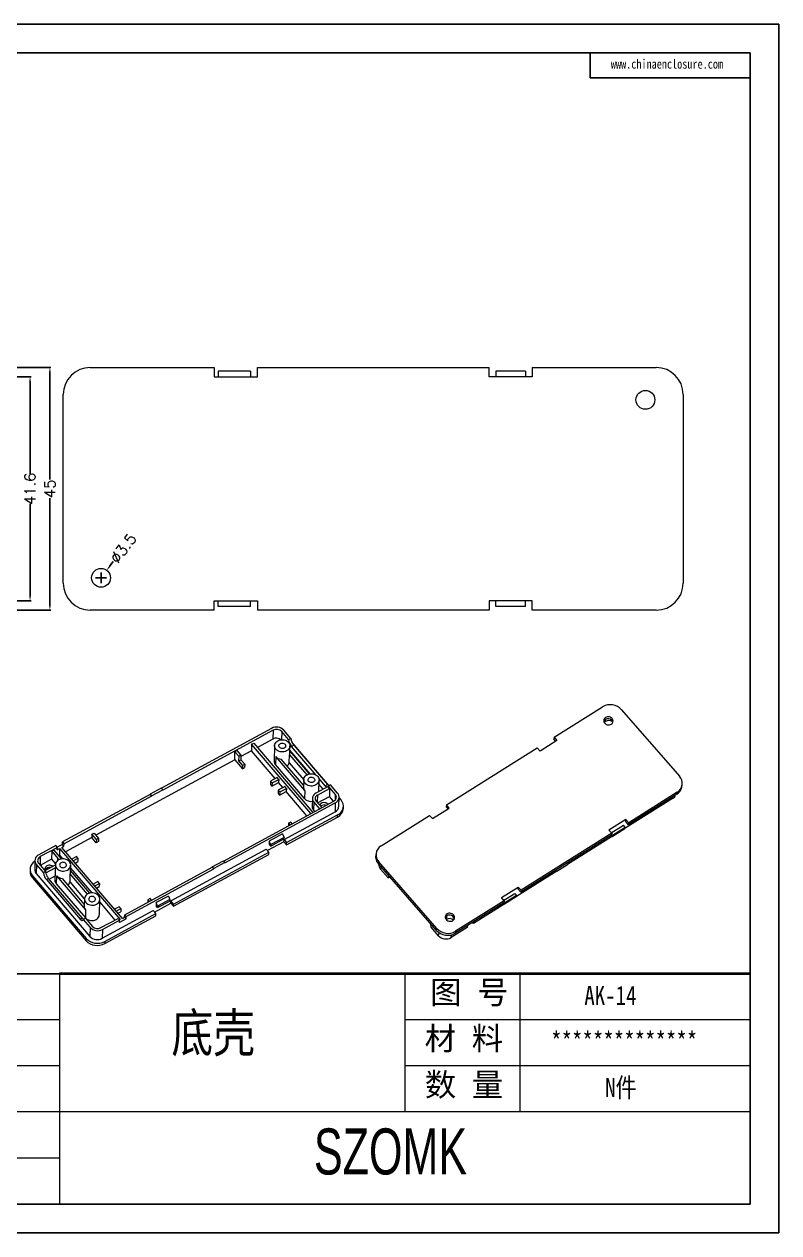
# Model space of a CAD drawing. Header units: inches. Extents: x 2946 to 3809, y 1126 to 1353.
# Drawn here: x 3506.1 to 3646.1, y 1128.8 to 1352.9 of the extents above; entities that cross this region are included whole.
import ezdxf

# ---------------------------------------------------------------- set-up
doc = ezdxf.new("R2010")
doc.units = ezdxf.units.IN
doc.header["$LTSCALE"] = 15
doc.layers.add('文字', color=81, linetype='Continuous')
doc.layers.add('粗实线', color=7, linetype='Continuous', lineweight=30)
doc.layers.add('细实线', color=3, linetype='Continuous', lineweight=9)
doc.styles.get("Standard").update_dxf_attribs({"font": 'txt', "bigfont": 'gbcbig.shx'})
doc.styles.add('宋体', font='', dxfattribs={"width": 0.8, "height": 3.5})
doc.styles.add('长仿宋', font='', dxfattribs={"width": 0.7, "height": 4})
doc.styles.get('宋体').set_extended_font_data('SimSun')
doc.styles.get('长仿宋').set_extended_font_data('SimSun')
doc.dimstyles.new('2.5', dxfattribs={"dimtxt": 2, "dimasz": 1, "dimexe": 0.18, "dimexo": 0.0625, "dimgap": 0.09, "dimtad": 0, "dimdsep": 46, "dimtxsty": 'Standard', "dimcen": 1, "dimclrd": 3, "dimclre": 3, "dimadec": 0, "dimazin": 2, "dimtfac": 1, "dimtofl": 0, "dimtmove": 0, "dimatfit": 3, "dimfxl": 1, "dimtolj": 1, "dimtzin": 0, "dimarcsym": 0})

# ---------------------------------------------------------------- blocks, each defined once
blk = doc.blocks.new('*D239')
at = {"color": 3, "lineweight": -2}
for p, q in [((3489.01, 1287.56), (3507.4, 1287.56)), ((3507.22, 1286.56), (3507.22, 1269.51)), ((3507.22, 1246.96), (3507.22, 1264)), ((3489.01, 1245.96), (3507.4, 1245.96))]:
    blk.add_line(p, q, dxfattribs=at)
at = {"color": 3}
for points in [[(3507.06, 1286.56), (3507.39, 1286.56), (3507.22, 1287.56)], [(3507.06, 1246.96), (3507.39, 1246.96), (3507.22, 1245.96)]]:
    blk.add_solid(points, dxfattribs=at)
at = {"layer": 'Defpoints', "color": 0}
for p in [(3488.95, 1287.56), (3507.22, 1287.56), (3488.95, 1245.96)]:
    blk.add_point(p, dxfattribs=at)
at = {"color": 0, "insert": (3507.22, 1266.76), "char_height": 2, "attachment_point": 5, "rotation": 90}
blk.add_mtext('\\A1;41.6', dxfattribs=at)
blk = doc.blocks.new('*D240')
at = {"color": 3, "lineweight": -2}
for p, q in [((3489.01, 1289.26), (3511.08, 1289.26)), ((3510.9, 1288.26), (3510.9, 1268.51)), ((3510.9, 1245.26), (3510.9, 1265)), ((3489.01, 1244.26), (3511.08, 1244.26))]:
    blk.add_line(p, q, dxfattribs=at)
at = {"color": 3}
for points in [[(3510.73, 1288.26), (3511.07, 1288.26), (3510.9, 1289.26)], [(3510.73, 1245.26), (3511.07, 1245.26), (3510.9, 1244.26)]]:
    blk.add_solid(points, dxfattribs=at)
at = {"layer": 'Defpoints', "color": 0}
for p in [(3488.95, 1289.26), (3510.9, 1289.26), (3488.95, 1244.26)]:
    blk.add_point(p, dxfattribs=at)
at = {"color": 0, "insert": (3510.9, 1266.76), "char_height": 2, "attachment_point": 5, "rotation": 90}
blk.add_mtext('\\A1;45', dxfattribs=at)
blk = doc.blocks.new('*D248')
at = {"color": 3, "lineweight": -2}
for p, q in [((3522.65, 1253.25), (3522.05, 1252.45)), ((3520.39, 1249.26), (3520.39, 1251.26)), ((3519.39, 1250.26), (3521.39, 1250.26))]:
    blk.add_line(p, q, dxfattribs=at)
at = {"color": 3}
blk.add_solid([(3521.91, 1252.55), (3522.18, 1252.35), (3521.44, 1251.65)], dxfattribs=at)
at = {"layer": 'Defpoints', "color": 0}
for p in [(3521.44, 1251.65), (3519.33, 1248.86)]:
    blk.add_point(p, dxfattribs=at)
at = {"color": 0, "insert": (3524.51, 1255.71), "char_height": 2, "attachment_point": 5, "rotation": 52.9239}
blk.add_mtext('\\A1;∅3.5', dxfattribs=at)

msp = doc.modelspace()

# ---------------------------------------------------------------- linework, layer by layer
for p, q in [((3329.096, 1352.94), (3646.14, 1352.94)), ((3646.14, 1352.94), (3646.14, 1128.767)), ((3337.299, 1347.602), (3640.802, 1347.602)), ((3611.15, 1347.602), (3611.15, 1342.969)), ((3640.802, 1347.602), (3640.802, 1134.104)), ((3611.15, 1342.969), (3640.802, 1342.969)), ((3512.704, 1176.804), (3448.654, 1176.804)), ((3337.299, 1134.104), (3640.802, 1134.104)), ((3329.096, 1128.767), (3646.14, 1128.767))]:
    msp.add_line(p, q)
at = {"color": 7, "linetype": 'Continuous', "lineweight": 15}
for p, q in [((3518.388, 1289.257), (3541.388, 1289.257)), ((3541.388, 1289.257), (3541.388, 1287.557)), ((3549.388, 1287.557), (3549.388, 1289.257)), ((3549.388, 1289.257), (3592.388, 1289.257)), ((3592.388, 1287.557), (3592.388, 1289.257)), ((3600.388, 1289.257), (3600.388, 1287.557)), ((3600.388, 1289.257), (3623.388, 1289.257)), ((3541.388, 1287.557), (3549.388, 1287.557)), ((3542.138, 1288.557), (3542.138, 1287.557)), ((3548.138, 1288.557), (3542.138, 1288.557)), ((3548.138, 1288.557), (3548.138, 1287.557)), ((3600.388, 1287.557), (3592.388, 1287.557)), ((3599.138, 1288.557), (3593.638, 1288.557)), ((3593.638, 1288.557), (3593.638, 1287.557)), ((3599.138, 1288.557), (3599.138, 1287.557)), ((3513.388, 1249.257), (3513.388, 1284.257)), ((3628.388, 1284.257), (3628.388, 1249.257)), ((3541.388, 1244.257), (3518.388, 1244.257)), ((3541.388, 1244.257), (3541.388, 1245.957)), ((3541.388, 1245.957), (3549.388, 1245.957)), ((3542.138, 1244.957), (3542.138, 1245.957)), ((3548.138, 1244.957), (3542.138, 1244.957)), ((3548.138, 1244.957), (3548.138, 1245.957)), ((3549.388, 1245.957), (3549.388, 1244.257)), ((3592.388, 1244.257), (3549.388, 1244.257)), ((3592.388, 1245.957), (3592.388, 1244.257)), ((3600.388, 1245.957), (3592.388, 1245.957)), ((3593.638, 1244.957), (3593.638, 1245.957)), ((3599.138, 1244.957), (3593.638, 1244.957)), ((3599.138, 1244.957), (3599.138, 1245.957)), ((3600.388, 1244.257), (3600.388, 1245.957)), ((3623.388, 1244.257), (3600.388, 1244.257)), ((3604.449, 1220.682), (3613.454, 1226.33)), ((3616.948, 1225.796), (3627.705, 1213.465)), ((3552.029, 1222.336), (3531.579, 1211.225)), ((3552.313, 1222.003), (3531.828, 1210.873)), ((3552.313, 1222.003), (3552.266, 1220.358)), ((3555.191, 1220.256), (3553.912, 1221.753)), ((3555.602, 1220.48), (3554.324, 1221.976)), ((3613.717, 1223.462), (3613.956, 1223.612)), ((3548.31, 1219.386), (3548.721, 1219.61)), ((3548.721, 1219.61), (3559.714, 1206.745)), ((3552.266, 1220.358), (3549.409, 1218.805)), ((3555.191, 1220.256), (3555.602, 1220.48)), ((3562.696, 1211.676), (3555.824, 1219.718)), ((3604.971, 1220.083), (3601.839, 1218.119)), ((3604.449, 1220.682), (3604.382, 1220.324)), ((3604.726, 1219.93), (3604.382, 1220.324)), ((3604.449, 1220.682), (3604.971, 1220.083)), ((3545.191, 1216.514), (3545.233, 1218.009)), ((3545.645, 1218.233), (3545.233, 1218.009)), ((3545.233, 1218.009), (3545.944, 1217.178)), ((3546.355, 1217.402), (3545.645, 1218.233)), ((3545.944, 1217.178), (3546.355, 1217.402)), ((3546.355, 1217.402), (3546.33, 1216.504)), ((3548.276, 1218.19), (3546.348, 1217.142)), ((3548.31, 1219.386), (3548.276, 1218.19)), ((3552.705, 1213.006), (3548.276, 1218.19)), ((3559.303, 1206.522), (3548.31, 1219.386)), ((3552.594, 1219.134), (3552.514, 1216.292)), ((3555.315, 1215.944), (3555.357, 1217.44)), ((3555.357, 1217.44), (3558.557, 1213.696)), ((3555.405, 1217.707), (3555.443, 1219.053)), ((3555.415, 1218.077), (3559.007, 1213.874)), ((3559.167, 1213.903), (3555.421, 1218.287)), ((3556.153, 1219.217), (3555.742, 1218.993)), ((3560.293, 1213.668), (3555.742, 1218.993)), ((3556.153, 1219.217), (3562.404, 1211.902)), ((3584.482, 1208.159), (3601.317, 1218.718)), ((3601.839, 1218.119), (3601.317, 1218.718)), ((3545.191, 1216.514), (3519.431, 1202.517)), ((3545.191, 1216.514), (3546.612, 1214.851)), ((3545.944, 1217.178), (3545.918, 1216.281)), ((3545.918, 1216.281), (3546.33, 1216.504)), ((3545.918, 1216.281), (3546.628, 1215.449)), ((3547.04, 1215.673), (3546.33, 1216.504)), ((3546.628, 1215.449), (3546.612, 1214.851)), ((3546.612, 1214.851), (3547.023, 1215.075)), ((3546.628, 1215.449), (3547.04, 1215.673)), ((3547.04, 1215.673), (3547.023, 1215.075)), ((3552.808, 1217.11), (3552.766, 1215.615)), ((3558.164, 1209.297), (3552.766, 1215.615)), ((3558.206, 1210.793), (3552.808, 1217.11)), ((3557.963, 1211.783), (3553.835, 1216.613)), ((3555.315, 1215.944), (3557.992, 1212.812)), ((3553.066, 1213.202), (3551.832, 1212.532)), ((3552.116, 1212.199), (3553.35, 1212.87)), ((3553.35, 1212.87), (3553.066, 1213.202)), ((3553.35, 1212.87), (3553.333, 1212.272)), ((3557.992, 1212.817), (3557.954, 1211.47)), ((3561.993, 1211.678), (3560.777, 1213.101)), ((3531.545, 1211.265), (3529.488, 1210.147)), ((3529.772, 1209.815), (3531.829, 1210.932)), ((3531.829, 1210.932), (3531.545, 1211.265)), ((3531.829, 1210.932), (3531.828, 1210.873)), ((3551.832, 1212.532), (3551.815, 1211.934)), ((3551.815, 1211.934), (3552.099, 1211.601)), ((3551.832, 1212.532), (3552.116, 1212.199)), ((3552.099, 1211.601), (3553.333, 1212.272)), ((3552.116, 1212.199), (3552.099, 1211.601)), ((3553.253, 1210.869), (3553.236, 1210.271)), ((3554.487, 1211.54), (3553.253, 1210.869)), ((3553.253, 1210.869), (3553.537, 1210.537)), ((3554.126, 1211.344), (3553.333, 1212.272)), ((3553.52, 1209.939), (3554.754, 1210.609)), ((3553.537, 1210.537), (3553.52, 1209.939)), ((3553.537, 1210.537), (3554.771, 1211.208)), ((3554.771, 1211.208), (3554.487, 1211.54)), ((3554.771, 1211.208), (3554.754, 1210.609)), ((3558.582, 1206.13), (3554.754, 1210.609)), ((3558.206, 1210.793), (3558.164, 1209.297)), ((3562.517, 1211.529), (3560.254, 1210.299)), ((3560.538, 1209.967), (3562.801, 1211.196)), ((3560.78, 1210.585), (3560.841, 1212.736)), ((3561.615, 1211.039), (3560.819, 1211.97)), ((3561.993, 1211.678), (3562.404, 1211.902)), ((3562.555, 1211.483), (3562.517, 1211.529)), ((3562.801, 1211.196), (3562.555, 1211.483)), ((3562.989, 1211.835), (3562.578, 1211.612)), ((3563.856, 1210.116), (3562.578, 1211.612)), ((3562.801, 1211.196), (3562.759, 1209.7)), ((3564.268, 1210.339), (3562.989, 1211.835)), ((3628.14, 1211.423), (3628.206, 1211.782)), ((3529.487, 1210.088), (3513.238, 1201.259)), ((3529.771, 1209.755), (3513.523, 1200.927)), ((3529.488, 1210.147), (3529.487, 1210.088)), ((3529.487, 1210.088), (3529.771, 1209.755)), ((3529.488, 1210.147), (3529.772, 1209.815)), ((3529.772, 1209.815), (3529.771, 1209.755)), ((3543.115, 1197.726), (3563.564, 1208.837)), ((3543.363, 1197.374), (3563.848, 1208.504)), ((3553.236, 1210.271), (3553.52, 1209.939)), ((3559.607, 1209.344), (3559.565, 1207.848)), ((3559.873, 1208.631), (3559.83, 1207.136)), ((3559.873, 1208.631), (3560.923, 1207.402)), ((3561.334, 1207.626), (3560.284, 1208.855)), ((3560.575, 1208.514), (3562.759, 1209.7)), ((3563.518, 1208.812), (3562.759, 1209.7)), ((3563.848, 1208.504), (3563.801, 1206.859)), ((3564.513, 1207.91), (3564.56, 1209.555)), ((3564.92, 1209.074), (3564.558, 1209.498)), ((3626.435, 1209.308), (3606.938, 1197.079)), ((3627.218, 1210.117), (3618.214, 1204.469)), ((3627.285, 1210.476), (3618.28, 1204.828)), ((3627.218, 1210.117), (3627.285, 1210.476)), ((3554.34, 1201.718), (3563.801, 1206.859)), ((3554.823, 1201.153), (3564.284, 1206.294)), ((3559.83, 1207.136), (3560.021, 1206.912)), ((3564.272, 1205.875), (3564.284, 1206.294)), ((3565.351, 1207.467), (3565.363, 1207.886)), ((3572.345, 1200.546), (3581.35, 1206.194)), ((3581.35, 1206.194), (3581.872, 1205.595)), ((3581.872, 1205.595), (3585.005, 1207.56)), ((3584.482, 1208.159), (3584.416, 1207.8)), ((3584.416, 1207.8), (3584.759, 1207.406)), ((3585.005, 1207.56), (3584.482, 1208.159)), ((3554.811, 1200.734), (3564.272, 1205.875)), ((3555.195, 1204.719), (3555.183, 1204.283)), ((3555.607, 1204.943), (3555.195, 1204.719)), ((3555.195, 1204.719), (3555.446, 1204.426)), ((3555.857, 1204.65), (3555.607, 1204.943)), ((3617.758, 1205.427), (3614.625, 1203.462)), ((3615.059, 1202.965), (3617.303, 1204.372)), ((3615.261, 1202.546), (3617.61, 1204.02)), ((3617.61, 1204.02), (3617.303, 1204.372)), ((3617.61, 1204.02), (3617.562, 1203.764)), ((3617.758, 1205.427), (3617.691, 1205.068)), ((3617.691, 1205.068), (3618.214, 1204.469)), ((3618.28, 1204.828), (3617.758, 1205.427)), ((3618.28, 1204.828), (3618.214, 1204.469)), ((3518.659, 1202.097), (3513.786, 1199.45)), ((3518.676, 1202.696), (3518.659, 1202.097)), ((3519.511, 1201.1), (3518.659, 1202.097)), ((3518.676, 1202.696), (3519.087, 1202.919)), ((3519.528, 1201.698), (3518.676, 1202.696)), ((3519.087, 1202.919), (3519.94, 1201.922)), ((3519.528, 1201.698), (3519.511, 1201.1)), ((3519.94, 1201.922), (3519.528, 1201.698)), ((3519.94, 1201.922), (3519.923, 1201.323)), ((3554.066, 1202.747), (3551.597, 1201.406)), ((3551.865, 1200.476), (3554.333, 1201.817)), ((3554.341, 1202.116), (3551.873, 1200.775)), ((3554.066, 1202.747), (3554.341, 1202.116)), ((3554.328, 1201.3), (3554.34, 1201.718)), ((3554.333, 1201.817), (3554.341, 1202.116)), ((3554.34, 1201.718), (3554.823, 1201.153)), ((3615.082, 1202.505), (3598.247, 1191.946)), ((3615.148, 1202.863), (3598.313, 1192.304)), ((3614.625, 1203.462), (3615.148, 1202.863)), ((3614.883, 1202.38), (3615.213, 1202.29)), ((3615.148, 1202.863), (3615.082, 1202.505)), ((3615.261, 1202.546), (3615.119, 1202.708)), ((3615.213, 1202.29), (3617.562, 1203.764)), ((3615.213, 1202.29), (3615.261, 1202.546)), ((3512.004, 1200.589), (3508.837, 1198.868)), ((3512.289, 1200.256), (3509.121, 1198.535)), ((3511.256, 1199.548), (3511.214, 1198.052)), ((3511.667, 1199.771), (3511.256, 1199.548)), ((3511.256, 1199.548), (3512.392, 1198.218)), ((3512.804, 1198.441), (3511.667, 1199.771)), ((3512.289, 1200.256), (3512.004, 1200.589)), ((3513.226, 1200.81), (3512.262, 1200.287)), ((3512.276, 1199.807), (3512.289, 1200.256)), ((3512.276, 1199.807), (3512.687, 1200.031)), ((3512.687, 1200.031), (3512.653, 1198.834)), ((3512.687, 1200.031), (3523.938, 1186.864)), ((3513.099, 1200.254), (3513.51, 1200.478)), ((3524.35, 1187.088), (3513.099, 1200.254)), ((3513.226, 1200.81), (3513.238, 1201.259)), ((3513.51, 1200.478), (3513.226, 1200.81)), ((3513.238, 1201.259), (3513.523, 1200.927)), ((3513.51, 1200.478), (3513.523, 1200.927)), ((3519.923, 1201.323), (3519.511, 1201.1)), ((3533.362, 1190.32), (3551.05, 1199.93)), ((3533.845, 1189.754), (3551.533, 1199.365)), ((3551.533, 1199.365), (3551.05, 1199.93)), ((3554.328, 1201.3), (3551.29, 1199.649)), ((3551.521, 1198.946), (3551.533, 1199.365)), ((3551.597, 1201.406), (3551.581, 1200.808)), ((3551.865, 1200.476), (3551.581, 1200.808)), ((3551.873, 1200.775), (3551.597, 1201.406)), ((3551.873, 1200.775), (3551.865, 1200.476)), ((3554.811, 1200.734), (3554.328, 1201.3)), ((3554.811, 1200.734), (3554.823, 1201.153)), ((3508.125, 1197.817), (3508.079, 1196.172)), ((3508.828, 1197.256), (3510.107, 1195.76)), ((3511.214, 1198.052), (3509.121, 1196.915)), ((3511.214, 1198.052), (3511.934, 1197.209)), ((3512.653, 1198.834), (3512.527, 1198.765)), ((3512.653, 1198.834), (3513.256, 1198.13)), ((3515.822, 1198.564), (3514.948, 1198.09)), ((3515.232, 1197.757), (3516.106, 1198.232)), ((3515.576, 1197.355), (3516.089, 1197.634)), ((3516.106, 1198.232), (3515.822, 1198.564)), ((3516.106, 1198.232), (3516.089, 1197.634)), ((3533.833, 1189.335), (3551.521, 1198.946)), ((3541.023, 1196.649), (3543.08, 1197.766)), ((3543.364, 1197.434), (3541.308, 1196.316)), ((3543.08, 1197.766), (3543.364, 1197.434)), ((3543.364, 1197.434), (3543.363, 1197.374)), ((3571.424, 1199.24), (3571.358, 1198.882)), ((3571.925, 1197.557), (3571.858, 1197.199)), ((3582.616, 1184.867), (3571.858, 1197.199)), ((3582.682, 1185.226), (3571.925, 1197.557)), ((3507.229, 1196.195), (3507.217, 1195.777)), ((3507.671, 1195.007), (3507.66, 1194.589)), ((3507.671, 1195.007), (3517.615, 1183.371)), ((3508.417, 1197.033), (3508.371, 1195.387)), ((3508.371, 1195.387), (3518.315, 1183.75)), ((3508.417, 1197.033), (3509.696, 1195.537)), ((3510.107, 1195.76), (3509.696, 1195.537)), ((3511.91, 1196.982), (3509.966, 1195.926)), ((3510.121, 1195.589), (3510.16, 1195.544)), ((3510.16, 1195.544), (3510.156, 1195.433)), ((3510.16, 1195.544), (3511.896, 1196.488)), ((3510.749, 1194.391), (3511.854, 1194.992)), ((3511.911, 1197.029), (3511.831, 1194.187)), ((3512.126, 1195.006), (3512.083, 1193.51)), ((3512.126, 1195.006), (3517.524, 1188.688)), ((3514.633, 1193.839), (3514.675, 1195.335)), ((3517.875, 1191.591), (3514.675, 1195.335)), ((3514.722, 1195.602), (3514.76, 1196.949)), ((3518.324, 1191.769), (3514.733, 1195.972)), ((3514.744, 1196.387), (3518.654, 1191.812)), ((3524.774, 1187.76), (3541.022, 1196.589)), ((3525.058, 1187.428), (3541.306, 1196.256)), ((3541.023, 1196.649), (3541.022, 1196.589)), ((3541.306, 1196.256), (3541.022, 1196.589)), ((3541.308, 1196.316), (3541.023, 1196.649)), ((3541.308, 1196.316), (3541.306, 1196.256)), ((3573.646, 1194.622), (3572.263, 1196.208)), ((3604.98, 1195.851), (3589.516, 1186.151)), ((3604.971, 1195.8), (3604.945, 1195.829)), ((3606.928, 1197.028), (3604.971, 1195.8)), ((3604.971, 1195.8), (3604.98, 1195.851)), ((3606.928, 1197.028), (3606.938, 1197.079)), ((3507.66, 1194.589), (3517.604, 1182.952)), ((3510.658, 1194.497), (3510.247, 1194.273)), ((3510.247, 1194.273), (3516.498, 1186.959)), ((3516.909, 1187.182), (3510.658, 1194.497)), ((3512.083, 1193.51), (3517.482, 1187.193)), ((3513.153, 1194.508), (3517.28, 1189.678)), ((3517.31, 1190.707), (3514.633, 1193.839)), ((3519.799, 1193.91), (3518.926, 1193.435)), ((3519.21, 1193.103), (3520.083, 1193.577)), ((3519.554, 1192.7), (3520.066, 1192.979)), ((3520.083, 1193.577), (3519.799, 1193.91)), ((3520.083, 1193.577), (3520.066, 1192.979)), ((3573.646, 1194.622), (3573.894, 1194.778)), ((3594.659, 1190.939), (3597.791, 1192.903)), ((3597.791, 1192.903), (3597.724, 1192.545)), ((3597.791, 1192.903), (3598.313, 1192.304)), ((3517.31, 1190.712), (3517.272, 1189.366)), ((3520.078, 1187.789), (3520.159, 1190.631)), ((3529.075, 1190.527), (3529.062, 1190.091)), ((3529.486, 1190.75), (3529.075, 1190.527)), ((3529.075, 1190.527), (3529.325, 1190.233)), ((3529.737, 1190.457), (3529.486, 1190.75)), ((3532.881, 1191.237), (3530.619, 1190.008)), ((3533.157, 1190.605), (3530.894, 1189.376)), ((3532.881, 1191.237), (3533.157, 1190.605)), ((3533.148, 1190.306), (3533.157, 1190.605)), ((3595.181, 1190.34), (3594.659, 1190.939)), ((3595.092, 1190.441), (3597.14, 1191.726)), ((3595.247, 1189.767), (3597.4, 1191.117)), ((3595.294, 1190.023), (3597.447, 1191.373)), ((3597.447, 1191.373), (3597.14, 1191.726)), ((3597.447, 1191.373), (3597.4, 1191.117)), ((3598.247, 1191.946), (3597.724, 1192.545)), ((3598.247, 1191.946), (3598.313, 1192.304)), ((3517.524, 1188.688), (3517.482, 1187.193)), ((3520.143, 1190.07), (3522.959, 1186.774)), ((3520.61, 1183.391), (3530.071, 1188.531)), ((3523.777, 1189.255), (3522.903, 1188.78)), ((3523.188, 1188.448), (3524.061, 1188.922)), ((3523.531, 1188.045), (3524.044, 1188.324)), ((3524.061, 1188.922), (3523.777, 1189.255)), ((3524.061, 1188.922), (3524.044, 1188.324)), ((3530.071, 1188.531), (3530.554, 1187.966)), ((3530.311, 1188.25), (3533.35, 1189.901)), ((3530.619, 1190.008), (3530.602, 1189.409)), ((3530.886, 1189.077), (3530.602, 1189.409)), ((3530.894, 1189.376), (3530.619, 1190.008)), ((3530.886, 1189.077), (3533.148, 1190.306)), ((3530.894, 1189.376), (3530.886, 1189.077)), ((3533.35, 1189.901), (3533.362, 1190.32)), ((3533.35, 1189.901), (3533.833, 1189.335)), ((3533.845, 1189.754), (3533.362, 1190.32)), ((3533.833, 1189.335), (3533.845, 1189.754)), ((3595.115, 1189.981), (3586.11, 1184.333)), ((3595.181, 1190.34), (3586.176, 1184.692)), ((3594.916, 1189.856), (3595.247, 1189.767)), ((3595.181, 1190.34), (3595.115, 1189.981)), ((3595.294, 1190.023), (3595.152, 1190.185)), ((3595.247, 1189.767), (3595.294, 1190.023)), ((3516.498, 1186.959), (3516.909, 1187.182)), ((3517.083, 1186.892), (3517.494, 1187.116)), ((3517.083, 1186.892), (3518.361, 1185.396)), ((3517.494, 1187.116), (3518.773, 1185.619)), ((3520.372, 1185.369), (3523.539, 1187.09)), ((3520.656, 1185.036), (3523.824, 1186.757)), ((3521.081, 1182.407), (3530.542, 1187.547)), ((3521.093, 1182.826), (3530.554, 1187.966)), ((3523.539, 1187.09), (3523.824, 1186.757)), ((3523.797, 1186.788), (3523.938, 1186.864)), ((3525.045, 1186.979), (3523.811, 1186.308)), ((3523.811, 1186.308), (3523.824, 1186.757)), ((3524.35, 1187.088), (3524.761, 1187.311)), ((3524.761, 1187.311), (3524.774, 1187.76)), ((3524.761, 1187.311), (3525.045, 1186.979)), ((3525.058, 1187.428), (3524.774, 1187.76)), ((3525.045, 1186.979), (3525.058, 1187.428)), ((3530.542, 1187.547), (3530.554, 1187.966)), ((3584.452, 1186.904), (3584.417, 1186.883)), ((3589.516, 1186.151), (3589.336, 1186.357)), ((3589.582, 1186.511), (3589.516, 1186.151)), ((3518.361, 1185.396), (3518.315, 1183.75)), ((3520.656, 1185.036), (3520.61, 1183.391)), ((3583.02, 1183.876), (3581.637, 1185.462)), ((3582.616, 1184.867), (3582.682, 1185.226)), ((3588.341, 1185.415), (3585.327, 1183.524)), ((3586.176, 1184.692), (3586.11, 1184.333)), ((3588.408, 1185.775), (3588.341, 1185.415)), ((3517.604, 1182.952), (3517.615, 1183.371)), ((3521.093, 1182.826), (3521.081, 1182.407))]:
    msp.add_line(p, q, dxfattribs=at)
at = {"color": 8, "linetype": 'Continuous', "lineweight": 15}
for p, q in [((3613.956, 1223.612), (3614.037, 1224.048)), ((3553.912, 1221.753), (3553.869, 1220.231)), ((3560.538, 1209.967), (3560.5, 1208.602)), ((3563.856, 1210.116), (3563.826, 1209.035)), ((3626.435, 1209.308), (3626.501, 1209.667)), ((3509.121, 1198.535), (3509.077, 1196.966)), ((3512.382, 1197.846), (3512.392, 1198.218)), ((3572.263, 1196.208), (3572.343, 1196.642)), ((3584.452, 1186.904), (3584.579, 1187.593)), ((3585.909, 1187.014), (3585.892, 1186.918)), ((3583.02, 1183.876), (3583.122, 1184.425)), ((3585.327, 1183.524), (3585.422, 1184.038))]:
    msp.add_line(p, q, dxfattribs=at)
at = {"color": 7, "linetype": 'Continuous', "lineweight": 15, "flags": 128}
for points in [[(3613.83, 1223.295), (3613.966, 1223.169), (3614.131, 1223.07), (3614.314, 1223.005), (3614.508, 1222.975), (3614.702, 1222.983), (3614.887, 1223.028), (3615.053, 1223.109), (3615.192, 1223.22), (3615.297, 1223.356), (3615.362, 1223.511), (3615.386, 1223.677), (3615.365, 1223.845), (3615.302, 1224.007), (3615.2, 1224.155), (3615.063, 1224.281), (3614.899, 1224.38), (3614.715, 1224.446), (3614.521, 1224.475), (3614.327, 1224.467), (3614.143, 1224.422), (3613.977, 1224.342), (3613.838, 1224.231), (3613.733, 1224.094), (3613.667, 1223.939), (3613.644, 1223.774), (3613.664, 1223.605), (3613.727, 1223.443), (3613.83, 1223.295)], [(3552.846, 1218.457), (3552.723, 1218.631), (3552.64, 1218.819), (3552.598, 1219.016), (3552.6, 1219.215), (3552.644, 1219.41), (3552.731, 1219.596), (3552.856, 1219.766), (3553.017, 1219.916), (3553.208, 1220.041), (3553.424, 1220.137), (3553.658, 1220.202), (3553.903, 1220.233), (3554.151, 1220.229), (3554.396, 1220.191), (3554.629, 1220.119), (3554.843, 1220.016), (3555.032, 1219.885), (3555.191, 1219.731), (3555.313, 1219.556), (3555.397, 1219.368), (3555.438, 1219.171), (3555.437, 1218.972), (3555.392, 1218.777), (3555.306, 1218.591), (3555.18, 1218.421), (3555.019, 1218.271), (3554.828, 1218.146), (3554.612, 1218.05), (3554.378, 1217.985), (3554.133, 1217.954), (3553.885, 1217.958), (3553.641, 1217.997), (3553.408, 1218.068), (3553.193, 1218.171), (3553.004, 1218.302), (3552.846, 1218.457)], [(3553.504, 1218.814), (3553.43, 1218.931), (3553.395, 1219.059), (3553.403, 1219.19), (3553.454, 1219.314), (3553.542, 1219.423), (3553.663, 1219.509), (3553.808, 1219.567), (3553.968, 1219.593), (3554.131, 1219.585), (3554.286, 1219.543), (3554.423, 1219.471), (3554.532, 1219.373), (3554.607, 1219.256), (3554.641, 1219.128), (3554.633, 1218.997), (3554.583, 1218.873), (3554.494, 1218.764), (3554.373, 1218.678), (3554.228, 1218.62), (3554.069, 1218.594), (3553.906, 1218.602), (3553.75, 1218.644), (3553.613, 1218.716), (3553.504, 1218.814)], [(3558.244, 1212.139), (3558.121, 1212.314), (3558.038, 1212.502), (3557.996, 1212.699), (3557.998, 1212.898), (3558.043, 1213.093), (3558.129, 1213.279), (3558.255, 1213.449), (3558.415, 1213.599), (3558.607, 1213.724), (3558.823, 1213.82), (3559.056, 1213.885), (3559.301, 1213.916), (3559.55, 1213.912), (3559.794, 1213.873), (3560.027, 1213.802), (3560.241, 1213.699), (3560.43, 1213.568), (3560.589, 1213.413), (3560.712, 1213.239), (3560.795, 1213.051), (3560.837, 1212.854), (3560.835, 1212.655), (3560.79, 1212.46), (3560.704, 1212.274), (3560.578, 1212.104), (3560.417, 1211.954), (3560.226, 1211.829), (3560.01, 1211.733), (3559.776, 1211.668), (3559.531, 1211.637), (3559.283, 1211.641), (3559.039, 1211.679), (3558.806, 1211.751), (3558.592, 1211.854), (3558.402, 1211.985), (3558.244, 1212.139)], [(3558.902, 1212.497), (3558.828, 1212.614), (3558.794, 1212.742), (3558.802, 1212.873), (3558.852, 1212.997), (3558.94, 1213.106), (3559.061, 1213.192), (3559.206, 1213.25), (3559.366, 1213.276), (3559.529, 1213.268), (3559.684, 1213.226), (3559.821, 1213.154), (3559.931, 1213.056), (3560.005, 1212.939), (3560.039, 1212.811), (3560.031, 1212.68), (3559.981, 1212.556), (3559.893, 1212.447), (3559.772, 1212.361), (3559.626, 1212.303), (3559.467, 1212.277), (3559.304, 1212.285), (3559.149, 1212.327), (3559.012, 1212.399), (3558.902, 1212.497)], [(3514.508, 1197.626), (3514.35, 1197.781), (3514.161, 1197.912), (3513.946, 1198.014), (3513.713, 1198.086), (3513.469, 1198.124), (3513.221, 1198.128), (3512.976, 1198.097), (3512.742, 1198.033), (3512.526, 1197.936), (3512.335, 1197.811), (3512.174, 1197.661), (3512.048, 1197.491), (3511.962, 1197.305), (3511.917, 1197.11), (3511.916, 1196.911), (3511.957, 1196.714), (3512.041, 1196.526), (3512.164, 1196.352), (3512.322, 1196.197), (3512.511, 1196.066), (3512.725, 1195.963), (3512.958, 1195.892), (3513.203, 1195.854), (3513.451, 1195.85), (3513.696, 1195.881), (3513.93, 1195.945), (3514.146, 1196.041), (3514.337, 1196.166), (3514.498, 1196.316), (3514.623, 1196.487), (3514.71, 1196.672), (3514.754, 1196.868), (3514.756, 1197.067), (3514.714, 1197.263), (3514.631, 1197.452), (3514.508, 1197.626)], [(3512.392, 1198.218), (3512.487, 1198.079), (3512.543, 1197.945)], [(3513.85, 1197.268), (3513.741, 1197.366), (3513.604, 1197.439), (3513.448, 1197.48), (3513.285, 1197.488), (3513.126, 1197.463), (3512.981, 1197.404), (3512.86, 1197.318), (3512.771, 1197.209), (3512.721, 1197.085), (3512.713, 1196.955), (3512.747, 1196.827), (3512.822, 1196.709), (3512.931, 1196.611), (3513.068, 1196.539), (3513.223, 1196.497), (3513.386, 1196.489), (3513.546, 1196.515), (3513.691, 1196.573), (3513.812, 1196.66), (3513.901, 1196.769), (3513.951, 1196.893), (3513.959, 1197.023), (3513.924, 1197.151), (3513.85, 1197.268)], [(3513.006, 1198.103), (3512.933, 1198.258), (3512.804, 1198.441)], [(3511.45, 1196.732), (3511.426, 1196.75), (3511.268, 1196.844), (3511.088, 1196.908), (3510.895, 1196.938), (3510.699, 1196.933), (3510.51, 1196.894), (3510.338, 1196.821), (3510.19, 1196.72), (3510.075, 1196.594), (3509.997, 1196.451), (3509.962, 1196.296), (3509.971, 1196.14), (3510.023, 1195.988), (3510.035, 1195.963)], [(3573.646, 1194.622), (3573.676, 1194.709), (3573.729, 1194.765), (3573.802, 1194.788), (3573.893, 1194.778), (3573.998, 1194.735), (3574.016, 1194.725)], [(3519.906, 1191.309), (3519.748, 1191.464), (3519.559, 1191.594), (3519.345, 1191.697), (3519.112, 1191.769), (3518.867, 1191.807), (3518.619, 1191.811), (3518.374, 1191.78), (3518.14, 1191.715), (3517.924, 1191.619), (3517.733, 1191.494), (3517.572, 1191.344), (3517.447, 1191.174), (3517.36, 1190.988), (3517.316, 1190.793), (3517.314, 1190.594), (3517.356, 1190.397), (3517.439, 1190.209), (3517.562, 1190.035), (3517.72, 1189.88), (3517.909, 1189.749), (3518.124, 1189.646), (3518.357, 1189.575), (3518.601, 1189.536), (3518.849, 1189.533), (3519.094, 1189.563), (3519.328, 1189.628), (3519.544, 1189.724), (3519.735, 1189.849), (3519.896, 1189.999), (3520.022, 1190.17), (3520.108, 1190.355), (3520.153, 1190.551), (3520.154, 1190.75), (3520.113, 1190.946), (3520.029, 1191.134), (3519.906, 1191.309)], [(3519.248, 1190.951), (3519.139, 1191.049), (3519.002, 1191.121), (3518.847, 1191.163), (3518.684, 1191.171), (3518.524, 1191.145), (3518.379, 1191.087), (3518.258, 1191.001), (3518.169, 1190.892), (3518.119, 1190.768), (3518.111, 1190.638), (3518.146, 1190.509), (3518.22, 1190.392), (3518.329, 1190.294), (3518.466, 1190.222), (3518.622, 1190.18), (3518.785, 1190.172), (3518.944, 1190.198), (3519.089, 1190.256), (3519.21, 1190.343), (3519.299, 1190.451), (3519.349, 1190.575), (3519.357, 1190.706), (3519.323, 1190.834), (3519.248, 1190.951)], [(3517.083, 1186.892), (3517.068, 1186.788), (3517.033, 1186.714), (3516.978, 1186.672), (3516.904, 1186.664), (3516.816, 1186.69), (3516.716, 1186.75), (3516.609, 1186.84), (3516.498, 1186.959)], [(3517.482, 1187.193), (3517.64, 1187.038), (3517.829, 1186.907), (3518.043, 1186.804), (3518.276, 1186.733), (3518.521, 1186.694), (3518.769, 1186.69), (3519.014, 1186.721), (3519.248, 1186.786), (3519.464, 1186.882), (3519.655, 1187.007), (3519.816, 1187.157), (3519.941, 1187.327), (3520.028, 1187.513), (3520.072, 1187.708), (3520.078, 1187.789)], [(3584.43, 1186.867), (3584.567, 1186.741), (3584.731, 1186.642), (3584.915, 1186.577), (3585.109, 1186.547), (3585.303, 1186.555), (3585.487, 1186.6), (3585.653, 1186.68), (3585.792, 1186.791), (3585.897, 1186.928), (3585.963, 1187.083), (3585.986, 1187.248), (3585.966, 1187.417), (3585.903, 1187.579), (3585.8, 1187.727), (3585.664, 1187.853), (3585.499, 1187.952), (3585.316, 1188.017), (3585.122, 1188.047), (3584.928, 1188.039), (3584.743, 1187.994), (3584.577, 1187.913), (3584.439, 1187.802), (3584.333, 1187.666), (3584.268, 1187.511), (3584.244, 1187.345), (3584.265, 1187.177), (3584.328, 1187.015), (3584.43, 1186.867)]]:
    msp.add_lwpolyline(points, dxfattribs=at)
at = {"color": 7, "linetype": 'Continuous', "lineweight": 15}
for centre in [(3621.388, 1283.257), (3520.388, 1250.257)]:
    msp.add_circle(centre, 1.75, dxfattribs=at)
for centre, radius, start, end in [((3518.388, 1284.257), 5, 90, 180), ((3623.388, 1284.257), 5, 0, 90), ((3518.388, 1249.257), 5, 180, 270), ((3623.388, 1249.257), 5, 270, 0), ((3614.874, 1223.923), 2.795, 42.09458, 120.53373), ((3614.422, 1223.223), 0.91, 10.63026, 148.37002), ((3552.941, 1220.654), 1.913, 43.71517, 118.47331), ((3552.948, 1220.83), 1.334, 43.73713, 118.45135), ((3614.609, 1222.496), 1.294, 60.28091, 120.34269), ((3552.905, 1219.162), 1.355, 51.17378, 118.1103), ((3557.414, 1220.475), 2.234, 185.60908, 221.54734), ((3557.825, 1220.698), 2.234, 185.60908, 221.54734), ((3554.48, 1217.734), 0.925, 341.48513, 358.35302), ((3553.508, 1216.276), 0.995, 179.11732, 221.71973), ((3553.942, 1218.143), 1.534, 222.3294, 266.00838), ((3554.246, 1216.328), 1.136, 304.09807, 340.26042), ((3626.3, 1212.139), 1.933, 300.64238, 43.33507), ((3558.953, 1211.457), 0.999, 179.21775, 221.6193), ((3562.791, 1212.301), 1.013, 217.92238, 241.22998), ((3563.284, 1212.608), 1.129, 218.73997, 236.99915), ((3562.184, 1211.614), 0.394, 340.63699, 359.69855), ((3626.202, 1211.812), 1.977, 300.95009, 348.64818), ((3559.334, 1210.385), 1.597, 222.90848, 279.31193), ((3560.681, 1209.324), 1.065, 113.62903, 220.59193), ((3560.822, 1209.317), 0.709, 113.59051, 220.63045), ((3561.758, 1207.595), 0.961, 42.31383, 148.85817), ((3563.237, 1209.584), 0.816, 293.59051, 40.63045), ((3563.378, 1209.577), 1.171, 293.62903, 40.59193), ((3563.575, 1207.919), 1.773, 293.59051, 40.63045), ((3625.746, 1210.444), 1.329, 301.19873, 339.23592), ((3560.612, 1207.832), 1.047, 179.11732, 221.71973), ((3561.738, 1207.105), 1.022, 68.05607, 128.74103), ((3563.258, 1207.993), 1.258, 295.58737, 356.18186), ((3563.454, 1207.591), 1.901, 295.50842, 356.26082), ((3573.33, 1198.883), 1.933, 120.64238, 223.33507), ((3508.992, 1196.157), 1.751, 119.83847, 221.02125), ((3509.306, 1197.795), 1.171, 113.62903, 220.59193), ((3509.448, 1197.788), 0.816, 113.59051, 220.63045), ((3573.314, 1198.548), 1.985, 170.30492, 222.81794), ((3573.266, 1197.116), 1.354, 179.15654, 222.15697), ((3508.963, 1195.75), 1.746, 179.13083, 221.70623), ((3509.23, 1196.154), 1.152, 179.11732, 221.71973), ((3511.919, 1195.755), 2.234, 185.60908, 221.54734), ((3510.803, 1195.602), 0.926, 76.12892, 150.80644), ((3510.996, 1195.746), 0.889, 179.10414, 190.15521), ((3511.614, 1195.847), 1.515, 189.78233, 195.86039), ((3512.672, 1196.179), 2.624, 196.525, 219.87583), ((3513.26, 1196.039), 1.534, 222.3294, 266.00838), ((3513.798, 1195.629), 0.925, 341.48513, 358.35302), ((3512.826, 1194.172), 0.995, 179.11732, 221.71973), ((3513.564, 1194.223), 1.136, 304.09807, 340.26042), ((3518.271, 1189.352), 0.999, 179.21775, 221.6193), ((3517.789, 1187.888), 1.129, 218.73997, 236.99915), ((3580.238, 1185.492), 1.399, 358.75324, 31.77241), ((3585.026, 1186.782), 0.919, 39.5916, 147.78857), ((3585.02, 1185.936), 1.122, 48.0161, 120.43438), ((3585.192, 1186.88), 0.729, 6.51046, 41.97156), ((3519.698, 1185.073), 1.913, 223.71517, 298.47331), ((3519.744, 1186.718), 1.913, 223.71517, 298.47331), ((3519.737, 1186.542), 1.334, 223.73713, 298.45135), ((3584.69, 1186.741), 2.795, 222.09458, 300.53373), ((3584.756, 1187.1), 2.795, 222.09458, 300.53373), ((3584.389, 1185.11), 1.843, 222.03895, 300.58936), ((3519.699, 1184.957), 2.9, 223.73713, 298.45135), ((3519.711, 1185.376), 2.9, 223.73713, 298.45135)]:
    msp.add_arc(centre, radius, start, end, dxfattribs=at)
at = {"layer": '粗实线', "color": 7, "lineweight": 40}
msp.add_line((3640.802, 1176.804), (3512.704, 1176.804), dxfattribs=at)
at = {"layer": '细实线', "color": 7}
for p, q in [((3512.704, 1176.804), (3512.704, 1134.104)), ((3576.753, 1176.804), (3576.753, 1151.184)), ((3598.103, 1176.804), (3598.103, 1151.364)), ((3512.704, 1168.264), (3448.654, 1168.264)), ((3640.802, 1168.264), (3576.753, 1168.264)), ((3512.704, 1159.724), (3448.654, 1159.724)), ((3640.802, 1159.724), (3576.753, 1159.724)), ((3640.802, 1151.184), (3448.654, 1151.184)), ((3512.704, 1142.644), (3448.654, 1142.644))]:
    msp.add_line(p, q, dxfattribs=at)

# ---------------------------------------------------------------- texts
at = {"layer": '文字', "color": 0, "attachment_point": 1, "style": '宋体'}
for s, insert, char_height, width in [('www.chinaenclosure.com', (3614.97, 1346.429), 1.73961, 30.56332), ('{\\H1.111x;AK-14}', (3610.052, 1174.573), 3.20247, 37.02413), ('底壳', (3533.434, 1169.432), 7.1166, 90.98311), ('{\\H1.111x;**************}', (3603.892, 1166.033), 3.20247, 37.02413), ('{\\H1.111x;N件}', (3613.925, 1157.493), 3.20247, 37.02413)]:
    msp.add_mtext(s, dxfattribs=dict(at, insert=insert, char_height=char_height, width=width))
at = {"layer": '粗实线', "insert": (3559.881, 1148.126), "char_height": 8.53991, "width": 95.76669, "attachment_point": 1, "style": '长仿宋'}
msp.add_mtext('{\\fSTXinwei|b0|i0|c134|p2;SZOMK}', dxfattribs=at)
at = {"layer": '细实线', "color": 7, "char_height": 4.26996, "attachment_point": 1}
for s, insert, width in [('{\\fSimSun|b0|i0|c134|p54;图 号}', (3581.449, 1175.508), 21.34979), ('{\\fSimSun|b0|i0|c134|p54;材 料   }', (3580.436, 1166.968), 21.34979), ('{\\fSimSun|b0|i0|c134|p54;数 量}', (3580.457, 1158.386), 19.2922)]:
    msp.add_mtext(s, dxfattribs=dict(at, insert=insert, width=width))

# ---------------------------------------------------------------- dimensions: what is measured, and where the dimension line sits
for base, p1, p2, picture, middle in [((3510.902, 1289.257), (3488.947, 1244.257), (3488.947, 1289.257), '*D240', (3510.902, 1266.757)), ((3507.222, 1287.557), (3488.947, 1245.957), (3488.947, 1287.557), '*D239', (3507.222, 1266.757))]:
    dim = msp.add_linear_dim(base=base, p1=p1, p2=p2, angle=90, dimstyle='2.5')
    dim.commit()
    dim.dimension.update_dxf_attribs({"geometry": picture, "text_midpoint": middle})
dim = msp.add_diameter_dim_2p(p1=(3519.333, 1248.861), p2=(3521.443, 1251.654), dimstyle='2.5')
dim.commit()
dim.dimension.update_dxf_attribs({"geometry": '*D248', "text_midpoint": (3524.511, 1255.715)})

doc.saveas('drawing.dxf')
